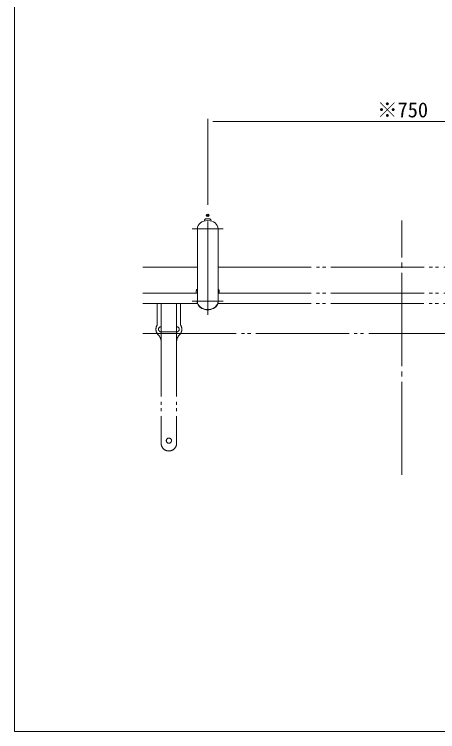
# Model space of a CAD drawing. Units: millimetres, scale not verified. Extents: x -2000 to 2000, y -1385 to 1385.
# Drawn here: x -2000 to -1182, y -1385 to 0 of the extents above; entities that cross this region are included whole.
import ezdxf
from ezdxf.enums import TextEntityAlignment as Align

# ---------------------------------------------------------------- set-up
doc = ezdxf.new("R2010")
doc.units = ezdxf.units.MM
doc.header["$LTSCALE"] = 10
doc.header["$PDMODE"] = 32
doc.header["$PDSIZE"] = 5
doc.linetypes.add('LONG_CHAIN', pattern=[21, 18, -1, 1, -1])
doc.linetypes.add('LONG_DOUBLE_CHAIN', pattern=[21.8, 18, -1, 0.6, -0.6, 0.6, -1])
for name, color, linetype, lineweight in [('0-0_zumenwaku', 6, 'Continuous', 9), ('0-2_CENTER', 1, 'LONG_DOUBLE_CHAIN', 9), ('0-4_一般寸法', 1, 'Continuous', 9), ('0-5_0', 4, 'Continuous', 9)]:
    doc.layers.add(name, color=color, linetype=linetype, lineweight=lineweight)
doc.layers.add('0-3_DEFPOINTS', color=7, linetype='Continuous')
doc.styles.add('ＭＳ ゴシック', font='')
doc.styles.get('ＭＳ ゴシック').set_extended_font_data('MS Gothic')

msp = doc.modelspace()

# ---------------------------------------------------------------- linework, layer by layer
at = {"layer": '0-0_zumenwaku'}
msp.add_lwpolyline([(-1999.86, -1385.01), (2000.14, -1385.01), (2000.14, 1384.99), (-1999.86, 1384.99)], close=True, dxfattribs=at)
at = {"layer": '0-2_CENTER', "linetype": 'LONG_CHAIN'}
for p, q in [((-1626.34, -580.13), (-1626.34, -388.13)), ((-1251.34, -889.32), (-1251.34, -397.79)), ((-1656.34, -414.13), (-1596.34, -414.13)), ((-1656.34, -554.13), (-1596.34, -554.13))]:
    msp.add_line(p, q, dxfattribs=at)
at = {"layer": '0-2_CENTER'}
for p, q in [((-1751.34, -488.13), (-1646.34, -488.13)), ((-1606.34, -488.13), (-896.34, -488.13)), ((-1751.34, -538.13), (-1646.34, -538.13)), ((-1606.34, -538.13), (-896.34, -538.13)), ((-1751.34, -558.13), (-1646.02, -558.13)), ((-1723.84, -558.13), (-1723.84, -599.84)), ((-1716.34, -558.13), (-1716.34, -828.13)), ((-1686.34, -558.13), (-1686.34, -828.13)), ((-1678.84, -558.13), (-1678.84, -599.84)), ((-1606.66, -558.13), (-896.02, -558.13)), ((-1751.34, -616.13), (-751.34, -616.13)), ((-1686.34, -613.13), (-1716.34, -613.13))]:
    msp.add_line(p, q, dxfattribs=at)
msp.add_circle((-1701.34, -823.13), 5, dxfattribs=at)
for centre, radius, start, end in [((-1711.34, -608.13), 15, 146.44269, 225.81561), ((-1716.34, -608.13), 5, 90, 270), ((-1686.34, -608.13), 5, 270, 90), ((-1691.34, -608.13), 15, 314.18439, 33.55731), ((-1734.34, -631.79), 18, 0, 45.81561), ((-1668.34, -631.79), 18, 134.18439, 180), ((-1701.34, -828.13), 15, 180, 0)]:
    msp.add_arc(centre, radius, start, end, dxfattribs=at)
at = {"layer": '0-3_DEFPOINTS'}
msp.add_point((-1626.34, -388.13), dxfattribs=at)
at = {"layer": '0-4_一般寸法'}
for p, q in [((-1626.34, -368.13), (-1626.34, -202.02)), ((-1616.34, -207.02), (-886.34, -207.02))]:
    msp.add_line(p, q, dxfattribs=at)
at = {"layer": '0-5_0'}
for p, q in [((-1622.19, -395.13), (-1630.49, -395.13)), ((-1646.34, -554.13), (-1646.34, -414.13)), ((-1606.34, -554.13), (-1606.34, -414.13)), ((-1648.8, -537.82), (-1648.77, -536.17)), ((-1648.77, -536.17), (-1648.77, -536.17)), ((-1648.76, -536.09), (-1648.76, -536.09)), ((-1647.97, -531.83), (-1647.92, -531.53)), ((-1646.34, -531.13), (-1647.42, -531.13)), ((-1605.25, -531.13), (-1606.34, -531.13)), ((-1604.76, -531.53), (-1604.7, -531.83)), ((-1603.91, -536.17), (-1603.91, -536.17))]:
    msp.add_line(p, q, dxfattribs=at)
for points in [[(-1648.77, -536.17), (-1648.77, -536.17), (-1648.77, -536.17), (-1648.77, -536.17), (-1648.77, -536.16), (-1648.77, -536.16), (-1648.77, -536.16), (-1648.77, -536.16), (-1648.77, -536.15), (-1648.77, -536.15), (-1648.77, -536.15), (-1648.77, -536.15), (-1648.77, -536.15), (-1648.77, -536.14), (-1648.77, -536.14), (-1648.77, -536.14), (-1648.77, -536.14), (-1648.77, -536.13), (-1648.76, -536.13), (-1648.76, -536.13), (-1648.76, -536.13), (-1648.76, -536.13), (-1648.76, -536.12), (-1648.76, -536.12), (-1648.76, -536.12), (-1648.76, -536.12), (-1648.76, -536.12), (-1648.76, -536.11), (-1648.76, -536.11), (-1648.76, -536.11), (-1648.76, -536.11), (-1648.76, -536.1), (-1648.76, -536.1), (-1648.76, -536.1), (-1648.76, -536.1), (-1648.76, -536.1), (-1648.76, -536.09), (-1648.76, -536.09), (-1648.76, -536.09), (-1648.76, -536.09)], [(-1648.76, -536.09), (-1648.75, -536.05), (-1648.74, -536.01), (-1648.74, -535.97), (-1648.73, -535.94), (-1648.72, -535.9), (-1648.72, -535.86), (-1648.71, -535.82), (-1648.7, -535.79), (-1648.69, -535.75), (-1648.69, -535.71), (-1648.68, -535.67), (-1648.67, -535.64), (-1648.67, -535.6), (-1648.66, -535.56), (-1648.65, -535.52), (-1648.65, -535.49), (-1648.64, -535.45), (-1648.63, -535.41), (-1648.62, -535.37), (-1648.62, -535.34), (-1648.61, -535.3), (-1648.6, -535.26), (-1648.6, -535.22), (-1648.59, -535.19), (-1648.58, -535.15), (-1648.57, -535.11), (-1648.57, -535.08), (-1648.56, -535.04), (-1648.55, -535), (-1648.55, -534.96), (-1648.54, -534.93), (-1648.53, -534.89), (-1648.53, -534.85), (-1648.52, -534.81), (-1648.51, -534.78), (-1648.51, -534.74), (-1648.5, -534.7), (-1648.49, -534.66), (-1648.48, -534.63)], [(-1648.5, -538.13), (-1648.49, -538.13), (-1648.49, -538.13), (-1648.48, -538.13), (-1648.48, -538.13), (-1648.47, -538.13), (-1648.46, -538.13), (-1648.45, -538.13), (-1648.45, -538.13), (-1648.44, -538.13), (-1648.43, -538.13), (-1648.42, -538.13), (-1648.41, -538.13), (-1648.4, -538.13), (-1648.39, -538.13), (-1648.38, -538.13), (-1648.37, -538.13), (-1648.36, -538.13), (-1648.35, -538.13), (-1648.34, -538.13), (-1648.33, -538.13), (-1648.32, -538.13), (-1648.3, -538.13), (-1648.29, -538.13), (-1648.28, -538.13), (-1648.26, -538.13), (-1648.25, -538.13), (-1648.24, -538.13), (-1648.22, -538.13), (-1648.21, -538.13), (-1648.19, -538.13), (-1648.18, -538.13), (-1648.16, -538.13), (-1648.14, -538.13), (-1648.13, -538.13), (-1648.11, -538.13), (-1648.09, -538.13), (-1648.08, -538.13), (-1648.06, -538.13), (-1648.04, -538.13)], [(-1648.48, -534.63), (-1648.48, -534.59), (-1648.47, -534.55), (-1648.46, -534.52), (-1648.46, -534.48), (-1648.45, -534.44), (-1648.44, -534.4), (-1648.44, -534.37), (-1648.43, -534.33), (-1648.42, -534.29), (-1648.41, -534.25), (-1648.41, -534.22), (-1648.4, -534.18), (-1648.39, -534.14), (-1648.39, -534.11), (-1648.38, -534.07), (-1648.37, -534.03), (-1648.37, -533.99), (-1648.36, -533.96), (-1648.35, -533.92), (-1648.35, -533.88), (-1648.34, -533.85), (-1648.33, -533.81), (-1648.33, -533.77), (-1648.32, -533.73), (-1648.31, -533.7), (-1648.31, -533.66), (-1648.3, -533.62), (-1648.29, -533.59), (-1648.28, -533.55), (-1648.28, -533.51), (-1648.27, -533.48), (-1648.26, -533.44), (-1648.26, -533.4), (-1648.25, -533.37), (-1648.24, -533.33), (-1648.24, -533.29), (-1648.23, -533.26), (-1648.22, -533.22), (-1648.22, -533.18)], [(-1648.22, -533.18), (-1648.21, -533.15), (-1648.2, -533.11), (-1648.2, -533.07), (-1648.19, -533.04), (-1648.18, -533), (-1648.18, -532.96), (-1648.17, -532.93), (-1648.16, -532.89), (-1648.16, -532.85), (-1648.15, -532.82), (-1648.14, -532.78), (-1648.14, -532.74), (-1648.13, -532.71), (-1648.12, -532.67), (-1648.12, -532.64), (-1648.11, -532.6), (-1648.11, -532.56), (-1648.1, -532.53), (-1648.09, -532.49), (-1648.09, -532.46), (-1648.08, -532.42), (-1648.07, -532.39), (-1648.07, -532.35), (-1648.06, -532.32), (-1648.05, -532.28), (-1648.05, -532.25), (-1648.04, -532.21), (-1648.04, -532.18), (-1648.03, -532.15), (-1648.02, -532.11), (-1648.02, -532.08), (-1648.01, -532.05), (-1648.01, -532.02), (-1648, -531.99), (-1648, -531.96), (-1647.99, -531.93), (-1647.99, -531.9), (-1647.98, -531.88), (-1647.98, -531.86)], [(-1648.04, -538.13), (-1648.02, -538.13), (-1648, -538.13), (-1647.98, -538.13), (-1647.96, -538.13), (-1647.94, -538.13), (-1647.92, -538.13), (-1647.9, -538.13), (-1647.88, -538.13), (-1647.86, -538.13), (-1647.84, -538.13), (-1647.82, -538.13), (-1647.8, -538.13), (-1647.77, -538.13), (-1647.75, -538.13), (-1647.73, -538.13), (-1647.7, -538.13), (-1647.68, -538.13), (-1647.66, -538.13), (-1647.63, -538.13), (-1647.61, -538.13), (-1647.58, -538.13), (-1647.55, -538.13), (-1647.53, -538.13), (-1647.5, -538.13), (-1647.48, -538.13), (-1647.45, -538.13), (-1647.42, -538.13), (-1647.4, -538.13), (-1647.37, -538.13), (-1647.34, -538.13), (-1647.31, -538.13), (-1647.28, -538.13), (-1647.26, -538.13), (-1647.23, -538.13), (-1647.2, -538.13), (-1647.17, -538.13), (-1647.14, -538.13), (-1647.11, -538.13), (-1647.08, -538.13)], [(-1647.98, -531.86), (-1647.98, -531.84), (-1647.97, -531.83), (-1647.97, -531.83), (-1647.97, -531.83)], [(-1647.08, -538.13), (-1647.05, -538.13), (-1647.02, -538.13), (-1646.98, -538.13), (-1646.95, -538.13), (-1646.92, -538.13), (-1646.89, -538.13), (-1646.86, -538.13), (-1646.82, -538.13), (-1646.79, -538.13), (-1646.76, -538.13), (-1646.72, -538.13), (-1646.69, -538.13), (-1646.66, -538.13), (-1646.62, -538.13), (-1646.59, -538.13), (-1646.55, -538.13), (-1646.52, -538.13), (-1646.48, -538.13), (-1646.45, -538.13), (-1646.41, -538.13), (-1646.37, -538.13), (-1646.34, -538.13)], [(-1606.34, -538.13), (-1606.29, -538.13), (-1606.25, -538.13), (-1606.2, -538.13), (-1606.16, -538.13), (-1606.11, -538.13), (-1606.07, -538.13), (-1606.03, -538.13), (-1605.98, -538.13), (-1605.94, -538.13), (-1605.9, -538.13), (-1605.86, -538.13), (-1605.82, -538.13), (-1605.78, -538.13), (-1605.73, -538.13), (-1605.7, -538.13), (-1605.66, -538.13), (-1605.62, -538.13), (-1605.58, -538.13), (-1605.54, -538.13), (-1605.5, -538.13), (-1605.47, -538.13), (-1605.43, -538.13), (-1605.39, -538.13), (-1605.36, -538.13), (-1605.32, -538.13), (-1605.29, -538.13), (-1605.25, -538.13), (-1605.22, -538.13), (-1605.19, -538.13), (-1605.15, -538.13), (-1605.12, -538.13), (-1605.09, -538.13), (-1605.06, -538.13), (-1605.03, -538.13), (-1605, -538.13), (-1604.97, -538.13), (-1604.94, -538.13), (-1604.91, -538.13), (-1604.88, -538.13)], [(-1604.88, -538.13), (-1604.85, -538.13), (-1604.83, -538.13), (-1604.8, -538.13), (-1604.77, -538.13), (-1604.75, -538.13), (-1604.72, -538.13), (-1604.7, -538.13), (-1604.67, -538.13), (-1604.65, -538.13), (-1604.63, -538.13), (-1604.61, -538.13), (-1604.58, -538.13), (-1604.56, -538.13), (-1604.54, -538.13), (-1604.52, -538.13), (-1604.5, -538.13), (-1604.48, -538.13), (-1604.46, -538.13), (-1604.44, -538.13), (-1604.43, -538.13), (-1604.41, -538.13), (-1604.39, -538.13), (-1604.38, -538.13), (-1604.36, -538.13), (-1604.35, -538.13), (-1604.33, -538.13), (-1604.32, -538.13), (-1604.3, -538.13), (-1604.29, -538.13), (-1604.28, -538.13), (-1604.27, -538.13), (-1604.25, -538.13), (-1604.24, -538.13), (-1604.23, -538.13), (-1604.22, -538.13), (-1604.21, -538.13), (-1604.21, -538.13), (-1604.2, -538.13), (-1604.19, -538.13)], [(-1604.7, -531.83), (-1604.7, -531.83), (-1604.7, -531.83), (-1604.7, -531.84), (-1604.7, -531.86), (-1604.69, -531.87), (-1604.69, -531.89), (-1604.69, -531.91), (-1604.68, -531.94), (-1604.68, -531.96), (-1604.67, -531.99), (-1604.67, -532.01), (-1604.66, -532.04), (-1604.66, -532.07), (-1604.65, -532.1), (-1604.65, -532.12), (-1604.64, -532.15), (-1604.64, -532.18), (-1604.63, -532.21), (-1604.63, -532.24), (-1604.62, -532.27), (-1604.62, -532.3), (-1604.61, -532.33), (-1604.61, -532.36), (-1604.6, -532.39), (-1604.6, -532.42), (-1604.59, -532.45), (-1604.58, -532.48), (-1604.58, -532.51), (-1604.57, -532.54), (-1604.57, -532.57), (-1604.56, -532.6), (-1604.56, -532.63), (-1604.55, -532.67), (-1604.55, -532.7), (-1604.54, -532.73), (-1604.53, -532.76), (-1604.53, -532.79), (-1604.52, -532.82), (-1604.52, -532.85)], [(-1604.69, -531.9), (-1604.69, -531.89), (-1604.69, -531.89), (-1604.69, -531.89), (-1604.69, -531.88), (-1604.69, -531.88), (-1604.69, -531.88), (-1604.69, -531.87), (-1604.69, -531.87), (-1604.69, -531.87), (-1604.7, -531.86), (-1604.7, -531.86), (-1604.7, -531.86), (-1604.7, -531.86), (-1604.7, -531.85), (-1604.7, -531.85), (-1604.7, -531.85), (-1604.7, -531.85), (-1604.7, -531.85), (-1604.7, -531.85), (-1604.7, -531.84), (-1604.7, -531.84)], [(-1604.66, -532.07), (-1604.66, -532.06), (-1604.66, -532.06), (-1604.66, -532.05), (-1604.66, -532.05), (-1604.66, -532.05), (-1604.66, -532.04), (-1604.66, -532.04), (-1604.67, -532.03), (-1604.67, -532.03), (-1604.67, -532.02), (-1604.67, -532.02), (-1604.67, -532.01), (-1604.67, -532.01), (-1604.67, -532), (-1604.67, -532), (-1604.67, -532), (-1604.67, -531.99), (-1604.67, -531.99), (-1604.67, -531.98), (-1604.68, -531.98), (-1604.68, -531.97), (-1604.68, -531.97), (-1604.68, -531.96), (-1604.68, -531.96), (-1604.68, -531.96), (-1604.68, -531.95), (-1604.68, -531.95), (-1604.68, -531.94), (-1604.68, -531.94), (-1604.68, -531.93), (-1604.68, -531.93), (-1604.68, -531.93), (-1604.69, -531.92), (-1604.69, -531.92), (-1604.69, -531.91), (-1604.69, -531.91), (-1604.69, -531.91), (-1604.69, -531.9), (-1604.69, -531.9)], [(-1604.52, -532.85), (-1604.51, -532.88), (-1604.51, -532.92), (-1604.5, -532.95), (-1604.49, -532.98), (-1604.49, -533.01), (-1604.48, -533.04), (-1604.48, -533.07), (-1604.47, -533.1), (-1604.47, -533.14), (-1604.46, -533.17), (-1604.45, -533.2), (-1604.45, -533.23), (-1604.44, -533.26), (-1604.44, -533.29), (-1604.43, -533.33), (-1604.42, -533.36), (-1604.42, -533.39), (-1604.41, -533.42), (-1604.41, -533.45), (-1604.4, -533.48), (-1604.4, -533.52), (-1604.39, -533.55), (-1604.38, -533.58), (-1604.38, -533.61), (-1604.37, -533.64), (-1604.37, -533.67), (-1604.36, -533.71), (-1604.35, -533.74), (-1604.35, -533.77), (-1604.34, -533.8), (-1604.34, -533.83), (-1604.33, -533.87), (-1604.33, -533.9), (-1604.32, -533.93), (-1604.31, -533.96), (-1604.31, -533.99), (-1604.3, -534.03), (-1604.3, -534.06), (-1604.29, -534.09)], [(-1604.29, -534.09), (-1604.28, -534.12), (-1604.28, -534.15), (-1604.27, -534.19), (-1604.27, -534.22), (-1604.26, -534.25), (-1604.25, -534.28), (-1604.25, -534.31), (-1604.24, -534.35), (-1604.24, -534.38), (-1604.23, -534.41), (-1604.22, -534.44), (-1604.22, -534.48), (-1604.21, -534.51), (-1604.21, -534.54), (-1604.2, -534.57), (-1604.19, -534.6), (-1604.19, -534.64), (-1604.18, -534.67), (-1604.18, -534.7), (-1604.17, -534.73), (-1604.16, -534.76), (-1604.16, -534.8), (-1604.15, -534.83), (-1604.15, -534.86), (-1604.14, -534.89), (-1604.13, -534.93), (-1604.13, -534.96), (-1604.12, -534.99), (-1604.12, -535.02), (-1604.11, -535.05), (-1604.1, -535.09), (-1604.1, -535.12), (-1604.09, -535.15), (-1604.09, -535.18), (-1604.08, -535.21), (-1604.07, -535.25), (-1604.07, -535.28), (-1604.06, -535.31), (-1604.06, -535.34)], [(-1604.19, -538.13), (-1604.18, -538.13), (-1604.18, -538.13)], [(-1604.06, -535.34), (-1604.05, -535.38), (-1604.04, -535.41), (-1604.04, -535.44), (-1604.03, -535.47), (-1604.03, -535.5), (-1604.02, -535.54), (-1604.01, -535.57), (-1604.01, -535.6), (-1604, -535.63), (-1604, -535.67), (-1603.99, -535.7), (-1603.98, -535.73), (-1603.98, -535.76), (-1603.97, -535.8), (-1603.97, -535.83), (-1603.96, -535.86), (-1603.95, -535.89), (-1603.95, -535.92), (-1603.94, -535.96), (-1603.93, -535.99), (-1603.93, -536.02), (-1603.92, -536.05), (-1603.92, -536.09)], [(-1603.92, -536.09), (-1603.92, -536.09), (-1603.92, -536.09), (-1603.92, -536.09), (-1603.91, -536.09), (-1603.91, -536.1), (-1603.91, -536.1), (-1603.91, -536.1), (-1603.91, -536.1), (-1603.91, -536.1), (-1603.91, -536.11), (-1603.91, -536.11), (-1603.91, -536.11), (-1603.91, -536.11), (-1603.91, -536.12), (-1603.91, -536.12), (-1603.91, -536.12), (-1603.91, -536.12), (-1603.91, -536.12), (-1603.91, -536.13), (-1603.91, -536.13), (-1603.91, -536.13), (-1603.91, -536.13), (-1603.91, -536.14), (-1603.91, -536.14), (-1603.91, -536.14), (-1603.91, -536.14), (-1603.91, -536.14), (-1603.91, -536.15), (-1603.91, -536.15), (-1603.91, -536.15), (-1603.91, -536.15), (-1603.91, -536.15), (-1603.91, -536.16), (-1603.91, -536.16), (-1603.91, -536.16), (-1603.91, -536.16), (-1603.91, -536.17), (-1603.91, -536.17), (-1603.91, -536.17)], [(-1603.91, -536.17), (-1603.91, -536.2), (-1603.91, -536.24), (-1603.9, -536.27), (-1603.9, -536.3), (-1603.9, -536.34), (-1603.9, -536.37), (-1603.9, -536.4), (-1603.9, -536.44), (-1603.9, -536.47), (-1603.9, -536.5), (-1603.9, -536.53), (-1603.9, -536.57), (-1603.9, -536.6), (-1603.9, -536.63), (-1603.9, -536.67), (-1603.9, -536.7), (-1603.9, -536.73), (-1603.9, -536.77), (-1603.9, -536.8), (-1603.89, -536.83), (-1603.89, -536.87), (-1603.89, -536.9), (-1603.89, -536.93), (-1603.89, -536.96), (-1603.89, -537), (-1603.89, -537.03), (-1603.89, -537.06), (-1603.89, -537.1), (-1603.89, -537.13), (-1603.89, -537.16), (-1603.89, -537.2), (-1603.89, -537.23), (-1603.89, -537.26), (-1603.89, -537.29), (-1603.89, -537.33), (-1603.88, -537.36), (-1603.88, -537.39), (-1603.88, -537.43), (-1603.88, -537.46)], [(-1603.91, -536.17), (-1603.91, -536.17), (-1603.91, -536.17)], [(-1603.88, -537.46), (-1603.88, -537.49), (-1603.88, -537.53), (-1603.88, -537.56), (-1603.88, -537.59), (-1603.88, -537.62), (-1603.88, -537.66), (-1603.88, -537.69), (-1603.88, -537.72), (-1603.88, -537.76), (-1603.88, -537.79), (-1603.88, -537.82)]]:
    msp.add_lwpolyline(points, dxfattribs=at)
for centre, radius, start, end in [((-1627.42, -400.28), 6, 120.81819, 168.97773), ((-1625.27, -400.28), 6, 11.05296, 59.18181), ((-1648.5, -537.83), 0.3, 178.95044, 270), ((-1647.42, -531.63), 0.5, 89.99998, 169.07486), ((-1605.25, -531.63), 0.5, 10.93145, 90), ((-1604.18, -537.83), 0.3, 270, 1.04956)]:
    msp.add_arc(centre, radius, start, end, dxfattribs=at)
for centre, major_axis, ratio, start_param, end_param in [((-1626.34, -414.13), (-20, 0), 0.8, 3.1415927, 6.2831853), ((-1626.34, -554.13), (20.3, 0), 0.802956, 2.9694595, 6.4553185), ((-1626.34, -554.13), (20, 0), 0.8, 3.1415927, 6.2831853)]:
    msp.add_ellipse(centre, major_axis=major_axis, ratio=ratio, start_param=start_param, end_param=end_param, dxfattribs=at)

# ---------------------------------------------------------------- texts
at = {"layer": '0-4_一般寸法', "color": 2, "style": 'ＭＳ ゴシック'}
msp.add_text('※750', height=28.89, dxfattribs=at).set_placement((-1299.05, -207.57), align=Align.BOTTOM_LEFT)

doc.saveas('drawing.dxf')
